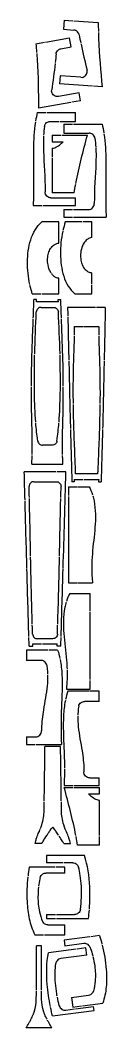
# Model space of a CAD drawing. Header units: millimetres. Extents: x 2 to 87, y 4 to 1038.
import ezdxf

# ---------------------------------------------------------------- set-up
doc = ezdxf.new("R2010")
doc.units = ezdxf.units.MM
doc.layers.get('0').update_dxf_attribs({"linetype": 'CONTINUOUS'})

msp = doc.modelspace()

# ---------------------------------------------------------------- linework, layer by layer
for p, q in [((43, 1037.9), (42.3, 1028.5)), ((43, 1037.9), (51.9, 1037.2)), ((52.9, 1037.1), (77.9, 1035.3)), ((42.3, 1028.5), (52.9, 1027.7)), ((13.8, 1013.7), (22.7, 1015.2)), ((23.7, 1015.4), (48.3, 1019.6)), ((49.9, 1010.4), (48.3, 1019.6)), ((39.5, 1008.6), (49.9, 1010.4)), ((38.8, 980.7), (38.2, 972.6)), ((71.9, 970.2), (38.2, 972.6)), ((60.1, 979.2), (38.8, 980.7)), ((58.1, 963.2), (37, 959.5)), ((59.5, 955.2), (58.1, 963.2)), ((81.8, 969.4), (72.9, 970.1)), ((49.6, 953.5), (16.4, 947.7)), ((59.5, 955.2), (50.6, 953.7)), ((15.3, 943.2), (24.3, 943.2)), ((25.3, 943.2), (54.6, 943.2)), ((54.6, 934), (54.6, 943.2)), ((28.6, 934), (37.6, 934)), ((38.6, 934), (54.6, 934)), ((42.5, 931.1), (42.5, 921.9)), ((42.5, 931.1), (51.5, 931.1)), ((52.5, 931.1), (81.8, 931.1)), ((42.5, 921.9), (68.5, 921.9)), ((30.6, 919.8), (30.6, 913.1)), ((30.6, 919.8), (39.6, 919.8)), ((30.6, 913.1), (41.9, 913.1)), ((40.6, 919.8), (66.7, 919.8)), ((30.6, 906.4), (30.6, 897.4)), ((30.6, 896.4), (30.6, 860.6)), ((53.1, 860.6), (30.6, 860.6)), ((29.3, 855.6), (54.6, 855.6)), ((54.6, 847.7), (54.6, 855.6)), ((11.1, 847.7), (20.1, 847.7)), ((21.1, 847.7), (54.6, 847.7)), ((42.5, 843.5), (42.5, 835.6)), ((42.5, 843.5), (51.5, 843.5)), ((52.5, 843.5), (67.8, 843.5)), ((37.3, 830.8), (20.1, 830.8)), ((37.3, 809.1), (37.3, 830.8)), ((42.5, 835.6), (51.5, 835.6)), ((61.1, 830.8), (44, 830.8)), ((52.5, 835.6), (86, 835.6)), ((71.1, 830.8), (62.1, 830.8)), ((71.1, 814.8), (71.1, 830.8)), ((71.1, 766.9), (71.1, 778.6)), ((37.3, 756.9), (37.3, 773)), ((71.1, 756.9), (71.1, 765.9)), ((10.2, 756.9), (19.2, 756.9)), ((20.2, 756.9), (37.3, 756.9)), ((53.9, 756.9), (71.1, 756.9)), ((14.5, 751.3), (11.9, 751.3)), ((36.9, 749), (14.4, 749)), ((36.8, 751.3), (39.3, 751.3)), ((19.3, 743.2), (32, 743.2)), ((75.1, 743.1), (46.4, 743.1)), ((85.1, 743.1), (76.1, 743.1)), ((53.2, 723.6), (62.2, 723.6)), ((63.2, 723.6), (78.3, 723.6)), ((30.6, 601.7), (20.7, 601.7)), ((9.6, 582.2), (41.6, 582.2)), ((34.7, 574.3), (1.9, 574.3)), ((44.7, 574.3), (35.7, 574.3)), ((77.2, 572.3), (54.3, 572.3)), ((11.9, 564.3), (34.7, 564.3)), ((47.4, 559.1), (56.4, 559.1)), ((47.4, 559.1), (47.4, 550.1)), ((53.3, 564.2), (50.8, 564.2)), ((53.3, 566.5), (62.3, 566.5)), ((57.4, 559.1), (68.4, 559.1)), ((63.3, 566.5), (78.3, 566.5)), ((78.2, 564.2), (80.8, 564.2)), ((47.4, 549.1), (47.4, 460.7)), ((47.4, 460.7), (56.4, 460.7)), ((57.4, 460.7), (71.9, 460.7)), ((48.6, 449.7), (69.7, 449.7)), ((69.7, 431.4), (69.7, 449.7)), ((69.7, 361.4), (69.7, 430.4)), ((7, 395.4), (10.8, 395.4)), ((10.7, 397.8), (19.7, 397.8)), ((31, 403.2), (15.4, 403.2)), ((20.7, 397.8), (35.7, 397.8)), ((39.4, 395.4), (35.6, 395.4)), ((26.2, 391.5), (4.1, 391.5)), ((4.1, 391.5), (4.1, 381)), ((36.2, 391.5), (27.2, 391.5)), ((19, 381), (4.1, 381)), ((69.7, 351.4), (69.7, 360.4)), ((45.1, 351.4), (69.7, 351.4)), ((68.7, 349.4), (46.6, 349.4)), ((78.7, 349.4), (69.7, 349.4)), ((78.7, 338.8), (78.7, 349.4)), ((78.7, 338.8), (63.8, 338.8)), ((4.1, 302.6), (13.7, 302.6)), ((4.1, 302.6), (4.1, 294.7)), ((4.1, 294.7), (13.1, 294.7)), ((14.1, 294.7), (40.1, 294.7)), ((39.1, 292.7), (23.2, 292.7)), ((69.1, 260.4), (78.7, 260.4)), ((78.7, 252.6), (78.7, 260.4)), ((42.7, 252.6), (51.7, 252.6)), ((43, 250.6), (52, 250.6)), ((52.7, 252.6), (78.7, 252.6)), ((53, 250.6), (79.1, 250.6)), ((79.1, 243.9), (79.1, 250.6)), ((67.8, 243.9), (79.1, 243.9)), ((79.1, 201.4), (79.1, 237.2)), ((79.1, 191.4), (79.1, 200.4)), ((19.8, 193.1), (13, 193.1)), ((42.5, 193.1), (49.3, 193.1)), ((79.1, 191.4), (56.6, 191.4)), ((24.9, 180.8), (24.9, 173.4)), ((63.6, 180.8), (24.9, 180.8)), ((33.7, 168.7), (7.1, 168.7)), ((41.7, 173.4), (24.9, 173.4)), ((43.7, 168.7), (34.7, 168.7)), ((51.7, 173.4), (42.7, 173.4)), ((43.7, 162.7), (43.7, 168.7)), ((43.7, 162.7), (24.2, 162.7)), ((24.9, 120.2), (24.9, 116)), ((24.9, 120.2), (33.9, 120.2)), ((24.9, 116), (33.9, 116)), ((34.9, 120.2), (53.6, 120.2)), ((34.9, 116), (67.8, 116)), ((26.2, 109.6), (43.7, 109.6)), ((43.7, 99.5), (43.7, 109.6)), ((12.8, 99.5), (21.8, 99.5)), ((22.8, 99.5), (43.7, 99.5)), ((69.2, 97.3), (42.9, 93.9)), ((42.9, 93.9), (43.7, 87.9)), ((79.2, 98.6), (70.2, 97.4)), ((19.5, 88.2), (14.5, 88.2)), ((55.3, 84.7), (26.8, 81)), ((63, 90.4), (43.7, 87.9)), ((65.2, 85.9), (56.3, 84.8)), ((66.2, 78.5), (65.2, 85.9)), ((66.2, 78.5), (39.5, 75.1)), ((50.5, 35.2), (67.9, 37.4)), ((50.5, 35.2), (51.8, 25.2)), ((30.9, 16.1), (73.5, 21.6)), ((44.5, 22.1), (53.4, 23.3)), ((51.8, 25.2), (60.7, 26.4)), ((54.4, 23.4), (73, 25.8)), ((61.7, 26.5), (82.4, 29.2)), ((73.5, 21.6), (73, 25.8)), ((30.1, 3.9), (3.9, 3.9))]:
    msp.add_line(p, q)
for points, knots in [([(77.9, 1035.3), (77.9, 1035.3), (77.9, 1035.3), (77.9, 1035.2), (77.9, 1032.3), (77.9, 1029.3), (78, 1026.3)], [-26.8005848, -26.8005848, -26.8005848, -26.8005848, -26.7958138, -26.7958138, -26.7958138, -26.0265354, -26.0265354, -26.0265354, -26.0265354]), ([(58.3, 1022.9), (58.1, 1023.7), (57.8, 1024.4), (57.4, 1025), (57, 1025.7), (56.4, 1026.2), (55.8, 1026.7), (55.4, 1027), (54.9, 1027.2), (54.4, 1027.4), (53.9, 1027.6), (53.4, 1027.7), (52.9, 1027.7)], [0, 0, 0, 0, 0.2343867, 0.2343867, 0.2343867, 0.4687734, 0.4687734, 0.4687734, 0.6281512, 0.6281512, 0.6281512, 0.7875291, 0.7875291, 0.7875291, 0.7875291]), ([(78, 1025.3), (78, 1023.3), (78.1, 1021.3), (78.2, 1019.2), (78.8, 1001.4), (80.3, 985.2), (81.8, 969.5), (81.8, 969.5), (81.8, 969.4), (81.8, 969.4)], [-25.940464, -25.940464, -25.940464, -25.940464, -25.418954, -25.418954, -25.418954, -20.862857, -20.862857, -20.862857, -20.855992, -20.855992, -20.855992, -20.855992]), ([(13.8, 1013.7), (13.8, 1013.6), (13.8, 1013.6), (13.8, 1013.6), (14.1, 1010.6), (14.4, 1007.7), (14.6, 1004.7)], [-26.8005848, -26.8005848, -26.8005848, -26.8005848, -26.7958138, -26.7958138, -26.7958138, -26.0265354, -26.0265354, -26.0265354, -26.0265354]), ([(14.7, 1003.7), (14.9, 1001.7), (15, 999.7), (15.1, 997.6), (16.3, 979.9), (16.4, 963.6), (16.4, 947.8), (16.4, 947.8), (16.4, 947.7), (16.4, 947.7)], [-25.940464, -25.940464, -25.940464, -25.940464, -25.418954, -25.418954, -25.418954, -20.862857, -20.862857, -20.862857, -20.855992, -20.855992, -20.855992, -20.855992]), ([(34.6, 1003.2), (34.6, 1004), (34.9, 1004.8), (35.2, 1005.5), (35.6, 1006.1), (36.1, 1006.7), (36.6, 1007.2), (37, 1007.6), (37.5, 1007.9), (38, 1008.1), (38.4, 1008.3), (38.9, 1008.5), (39.5, 1008.6)], [0, 0, 0, 0, 0.2343867, 0.2343867, 0.2343867, 0.4687734, 0.4687734, 0.4687734, 0.6281512, 0.6281512, 0.6281512, 0.7875291, 0.7875291, 0.7875291, 0.7875291]), ([(60.1, 979.2), (60.9, 979.1), (61.7, 979.2), (62.4, 979.4), (63.2, 979.7), (63.8, 980.1), (64.4, 980.6), (65, 981.1), (65.5, 981.7), (65.9, 982.4), (66.2, 983), (66.4, 983.7), (66.5, 984.4), (66.6, 985.1), (66.5, 985.8), (66.4, 986.5)], [0, 0, 0, 0, 0.234387, 0.234387, 0.234387, 0.468773, 0.468773, 0.468773, 0.70316, 0.70316, 0.70316, 0.916449, 0.916449, 0.916449, 1.129738, 1.129738, 1.129738, 1.129738]), ([(37, 959.5), (36.3, 959.4), (35.5, 959.4), (34.7, 959.6), (34, 959.8), (33.2, 960.1), (32.6, 960.5), (32, 960.9), (31.4, 961.5), (31, 962.2), (30.6, 962.7), (30.4, 963.4), (30.2, 964.1), (30, 964.8), (30, 965.5), (30.1, 966.2)], [0, 0, 0, 0, 0.234387, 0.234387, 0.234387, 0.468773, 0.468773, 0.468773, 0.70316, 0.70316, 0.70316, 0.916449, 0.916449, 0.916449, 1.129738, 1.129738, 1.129738, 1.129738]), ([(13.3, 933.4), (11.9, 924.1), (11.5, 914.6), (11.3, 905.8), (11.1, 889.3), (12.1, 870.7), (11.1, 847.7)], [1.052212, 1.052212, 1.052212, 1.052212, 3.864339, 3.864339, 3.864339, 9.192139, 9.192139, 9.192139, 9.192139]), ([(22.6, 928.8), (22.7, 929.5), (23, 930.3), (23.4, 931), (23.8, 931.7), (24.3, 932.3), (24.9, 932.7), (25.4, 933.1), (26, 933.5), (26.7, 933.7), (27.3, 933.9), (27.9, 934), (28.6, 934)], [0, 0, 0, 0, 0.2343867, 0.2343867, 0.2343867, 0.4687734, 0.4687734, 0.4687734, 0.6657949, 0.6657949, 0.6657949, 0.8628165, 0.8628165, 0.8628165, 0.8628165]), ([(74.5, 916.7), (74.4, 917.5), (74.1, 918.2), (73.7, 918.9), (73.3, 919.6), (72.8, 920.2), (72.2, 920.7), (71.6, 921.1), (71, 921.4), (70.4, 921.6), (69.8, 921.8), (69.1, 921.9), (68.5, 921.9)], [0, 0, 0, 0, 0.2343867, 0.2343867, 0.2343867, 0.4687734, 0.4687734, 0.4687734, 0.6657949, 0.6657949, 0.6657949, 0.8628165, 0.8628165, 0.8628165, 0.8628165]), ([(83.7, 921.3), (85.2, 912), (85.6, 902.5), (85.7, 893.8), (85.9, 877.2), (84.9, 858.6), (86, 835.6)], [1.052212, 1.052212, 1.052212, 1.052212, 3.864339, 3.864339, 3.864339, 9.192139, 9.192139, 9.192139, 9.192139]), ([(21.7, 918.8), (21.5, 913.7), (21.5, 908.5), (21.7, 903.4), (22.1, 890.2), (23.4, 877.3), (23.3, 861.7)], [7.12482, 7.12482, 7.12482, 7.12482, 9.085474, 9.085474, 9.085474, 14.175299, 14.175299, 14.175299, 14.175299]), ([(30.6, 906.4), (30.6, 906.4), (30.7, 906.4), (30.7, 906.4), (31.1, 906.4), (31.5, 906.5), (31.9, 906.6), (32.8, 906.8), (33.6, 907.1), (34.4, 907.4), (36.1, 908.2), (37.8, 909.4), (39.2, 910.6), (40.2, 911.4), (41, 912.2), (41.9, 913.1)], [-21.43678, -21.43678, -21.43678, -21.43678, -21.431044, -21.431044, -21.431044, -21.2933, -21.2933, -21.2933, -21.018877, -21.018877, -21.018877, -20.404881, -20.404881, -20.404881, -20.022561, -20.022561, -20.022561, -20.022561]), ([(54.9, 870.4), (58, 887.2), (62.4, 903.4), (66.7, 919.7), (66.7, 919.7), (66.7, 919.8), (66.7, 919.8)], [-25.105633, -25.105633, -25.105633, -25.105633, -20.109399, -20.109399, -20.109399, -20.101693, -20.101693, -20.101693, -20.101693]), ([(75.4, 906.7), (75.6, 901.6), (75.6, 896.5), (75.4, 891.4), (75, 878.1), (73.7, 865.2), (73.8, 849.6)], [7.12482, 7.12482, 7.12482, 7.12482, 9.085474, 9.085474, 9.085474, 14.175299, 14.175299, 14.175299, 14.175299]), ([(53.1, 860.6), (53.2, 860.6), (53.2, 860.6), (53.2, 860.6), (53.6, 863.6), (54.1, 866.5), (54.7, 869.5)], [-26.0760063, -26.0760063, -26.0760063, -26.0760063, -26.0710445, -26.0710445, -26.0710445, -25.2030501, -25.2030501, -25.2030501, -25.2030501]), ([(29.3, 855.6), (28.5, 855.6), (27.7, 855.7), (27, 856), (26.3, 856.3), (25.6, 856.8), (25.1, 857.3), (24.5, 857.9), (24.1, 858.5), (23.7, 859.3), (23.6, 859.6), (23.5, 860), (23.4, 860.4), (23.3, 860.9), (23.3, 861.3), (23.3, 861.7)], [0, 0, 0, 0, 0.2343867, 0.2343867, 0.2343867, 0.4687734, 0.4687734, 0.4687734, 0.7031601, 0.7031601, 0.7031601, 0.8265227, 0.8265227, 0.8265227, 0.9498853, 0.9498853, 0.9498853, 0.9498853]), ([(67.8, 843.5), (68.6, 843.5), (69.3, 843.7), (70.1, 844), (70.8, 844.3), (71.5, 844.7), (72, 845.3), (72.6, 845.8), (73, 846.5), (73.3, 847.2), (73.5, 847.6), (73.6, 848), (73.7, 848.4), (73.8, 848.8), (73.8, 849.2), (73.8, 849.6)], [0, 0, 0, 0, 0.2343867, 0.2343867, 0.2343867, 0.4687734, 0.4687734, 0.4687734, 0.7031601, 0.7031601, 0.7031601, 0.8265227, 0.8265227, 0.8265227, 0.9498853, 0.9498853, 0.9498853, 0.9498853]), ([(7.6, 766.6), (6, 774.2), (5.2, 782.2), (5.3, 789.8), (5.3, 797.4), (6.3, 805.3), (8.6, 812.5), (9.7, 816.1), (11.2, 819.6), (13.3, 822.9), (15.1, 825.9), (17.4, 828.6), (20.1, 830.8), (20.1, 830.8), (20.1, 830.8), (20.1, 830.8)], [1.028095, 1.028095, 1.028095, 1.028095, 3.290753, 3.290753, 3.290753, 5.544971, 5.544971, 5.544971, 6.680313, 6.680313, 6.680313, 7.734927, 7.734927, 7.734927, 7.737076, 7.737076, 7.737076, 7.737076]), ([(44, 830.8), (44, 830.8), (44, 830.8), (44, 830.8), (43.1, 828), (42.3, 825.1), (41.6, 822.1)], [0.0482925, 0.0482925, 0.0482925, 0.0482925, 0.0526256, 0.0526256, 0.0526256, 0.9313222, 0.9313222, 0.9313222, 0.9313222]), ([(41.4, 821.2), (39.8, 813.5), (39, 805.6), (39.1, 798), (39.1, 790.4), (40.1, 782.5), (42.4, 775.3), (43.5, 771.7), (45, 768.1), (47.1, 764.9), (48.9, 761.9), (51.2, 759.2), (53.9, 757), (53.9, 757), (53.9, 757), (53.9, 756.9)], [1.028095, 1.028095, 1.028095, 1.028095, 3.290753, 3.290753, 3.290753, 5.544971, 5.544971, 5.544971, 6.680313, 6.680313, 6.680313, 7.734927, 7.734927, 7.734927, 7.737076, 7.737076, 7.737076, 7.737076]), ([(29.4, 778.6), (29.1, 779), (28.9, 779.4), (28.7, 779.9), (27.5, 782), (26.8, 784.3), (26.3, 786.7), (25.9, 788.8), (25.8, 791), (25.9, 793.1), (26, 795), (26.3, 797), (26.8, 798.8), (27.3, 800.5), (28, 802.1), (29, 803.6), (29.9, 805), (31.1, 806.3), (32.5, 807.3), (33.4, 807.9), (34.3, 808.4), (35.3, 808.7), (36, 808.9), (36.6, 809), (37.2, 809.1), (37.3, 809.1), (37.3, 809.1), (37.3, 809.1)], [1.121434, 1.121434, 1.121434, 1.121434, 1.269615, 1.269615, 1.269615, 1.982323, 1.982323, 1.982323, 2.626301, 2.626301, 2.626301, 3.194005, 3.194005, 3.194005, 3.718378, 3.718378, 3.718378, 4.235995, 4.235995, 4.235995, 4.558468, 4.558468, 4.558468, 4.754505, 4.754505, 4.754505, 4.759879, 4.759879, 4.759879, 4.759879]), ([(71.1, 814.8), (71.1, 814.8), (71.1, 814.8), (71, 814.8), (70.3, 814.7), (69.5, 814.5), (68.8, 814.2), (67.6, 813.7), (66.6, 813), (65.6, 812.1), (64.3, 810.9), (63.3, 809.5), (62.4, 807.9), (61.3, 805.8), (60.6, 803.5), (60.1, 801.1), (59.7, 799), (59.6, 796.8), (59.7, 794.6), (59.8, 792.7), (60.1, 790.8), (60.6, 789), (61.1, 787.3), (61.8, 785.7), (62.8, 784.2), (63.7, 782.7), (64.9, 781.4), (66.3, 780.5), (67.2, 779.8), (68.1, 779.4), (69.1, 779), (69.8, 778.9), (70.4, 778.7), (71, 778.6), (71.1, 778.6), (71.1, 778.6), (71.1, 778.6)], [0.114952, 0.114952, 0.114952, 0.114952, 0.120268, 0.120268, 0.120268, 0.354822, 0.354822, 0.354822, 0.740496, 0.740496, 0.740496, 1.269615, 1.269615, 1.269615, 1.982323, 1.982323, 1.982323, 2.626301, 2.626301, 2.626301, 3.194005, 3.194005, 3.194005, 3.718378, 3.718378, 3.718378, 4.235995, 4.235995, 4.235995, 4.558468, 4.558468, 4.558468, 4.754505, 4.754505, 4.754505, 4.759879, 4.759879, 4.759879, 4.759879]), ([(37.3, 773), (37.3, 773), (37.3, 773), (37.2, 773), (36.5, 773.1), (35.7, 773.3), (35, 773.6), (33.8, 774), (32.8, 774.8), (31.8, 775.6), (31.1, 776.3), (30.5, 777), (30, 777.7)], [0.1149522, 0.1149522, 0.1149522, 0.1149522, 0.1202682, 0.1202682, 0.1202682, 0.3548219, 0.3548219, 0.3548219, 0.7404956, 0.7404956, 0.7404956, 1.0219499, 1.0219499, 1.0219499, 1.0219499]), ([(10.2, 756.9), (10.2, 757), (10.2, 757), (10.2, 757), (9.3, 759.8), (8.5, 762.7), (7.8, 765.6)], [0.0482925, 0.0482925, 0.0482925, 0.0482925, 0.0526256, 0.0526256, 0.0526256, 0.9313222, 0.9313222, 0.9313222, 0.9313222]), ([(11.2, 732.1), (11.4, 738.6), (11.7, 745.1), (11.9, 749.6), (11.9, 750.1), (11.9, 750.7), (11.9, 751.3), (11.9, 751.3), (11.9, 751.3), (11.9, 751.3)], [-2.30988, -2.30988, -2.30988, -2.30988, -1.080975, -1.080975, -1.080975, -0.922819, -0.922819, -0.922819, -0.917536, -0.917536, -0.917536, -0.917536]), ([(14.4, 749), (14.4, 749.1), (14.4, 749.3), (14.4, 749.4), (14.4, 750), (14.5, 750.7), (14.5, 751.3), (14.5, 751.3), (14.5, 751.3), (14.5, 751.3)], [0.05413639, 0.05413639, 0.05413639, 0.05413639, 0.06232813, 0.06232813, 0.06232813, 0.09793237, 0.09793237, 0.09793237, 0.09912853, 0.09912853, 0.09912853, 0.09912853]), ([(36.9, 749), (36.9, 749.1), (36.9, 749.3), (36.8, 749.4), (36.8, 750), (36.8, 750.7), (36.8, 751.3), (36.8, 751.3), (36.8, 751.3), (36.8, 751.3)], [0.05413639, 0.05413639, 0.05413639, 0.05413639, 0.06232813, 0.06232813, 0.06232813, 0.09793237, 0.09793237, 0.09793237, 0.09912853, 0.09912853, 0.09912853, 0.09912853]), ([(40.1, 732.1), (39.8, 738.6), (39.6, 745.1), (39.4, 749.6), (39.4, 750.1), (39.3, 750.7), (39.3, 751.3), (39.3, 751.3), (39.3, 751.3), (39.3, 751.3)], [-2.30988, -2.30988, -2.30988, -2.30988, -1.080975, -1.080975, -1.080975, -0.922819, -0.922819, -0.922819, -0.917536, -0.917536, -0.917536, -0.917536]), ([(19.3, 743.2), (18.6, 743.2), (18, 743.1), (17.4, 742.9), (16.8, 742.6), (16.3, 742.3), (15.8, 741.8), (15.3, 741.4), (15, 740.8), (14.7, 740.2), (14.5, 739.7), (14.4, 739.1), (14.3, 738.5)], [0, 0, 0, 0, 0.1953222, 0.1953222, 0.1953222, 0.3906445, 0.3906445, 0.3906445, 0.5859667, 0.5859667, 0.5859667, 0.7627848, 0.7627848, 0.7627848, 0.7627848]), ([(32, 743.2), (32.6, 743.2), (33.3, 743.1), (33.8, 742.9), (34.4, 742.6), (35, 742.3), (35.4, 741.8), (35.9, 741.4), (36.3, 740.8), (36.5, 740.2), (36.7, 739.7), (36.9, 739.1), (36.9, 738.5)], [0, 0, 0, 0, 0.1953222, 0.1953222, 0.1953222, 0.3906445, 0.3906445, 0.3906445, 0.5859667, 0.5859667, 0.5859667, 0.7627848, 0.7627848, 0.7627848, 0.7627848]), ([(46.4, 743.1), (46.4, 743.1), (46.4, 743.1), (46.4, 743), (46.5, 740.1), (46.5, 737.1), (46.6, 734.1)], [-19.0312461, -19.0312461, -19.0312461, -19.0312461, -19.0251772, -19.0251772, -19.0251772, -18.1411454, -18.1411454, -18.1411454, -18.1411454]), ([(85.1, 743.1), (85.1, 743.1), (85.1, 743.1), (85.1, 743), (84.8, 728), (84.4, 713), (84.1, 698)], [-19.031246, -19.031246, -19.031246, -19.031246, -19.025177, -19.025177, -19.025177, -14.562955, -14.562955, -14.562955, -14.562955]), ([(9.2, 662.2), (9.2, 663.3), (9.3, 664.5), (9.3, 665.7), (9.3, 672.3), (9.4, 679.1), (9.6, 685.6), (9.7, 691.8), (9.9, 697.9), (10.1, 704.2), (10.4, 712.2), (10.9, 724.7), (11.1, 729.4), (11.1, 730), (11.1, 730.6), (11.1, 731.1)], [-5.035931, -5.035931, -5.035931, -5.035931, -4.900826, -4.900826, -4.900826, -4.135138, -4.135138, -4.135138, -3.404288, -3.404288, -3.404288, -2.482757, -2.482757, -2.482757, -2.373627, -2.373627, -2.373627, -2.373627]), ([(42, 662.2), (42, 663.3), (42, 664.5), (42, 665.7), (41.9, 672.3), (41.8, 679.1), (41.7, 685.6), (41.5, 691.8), (41.3, 697.9), (41.1, 704.2), (40.8, 712.2), (40.4, 724.7), (40.2, 729.4), (40.2, 730), (40.1, 730.6), (40.1, 731.1)], [-5.035931, -5.035931, -5.035931, -5.035931, -4.900826, -4.900826, -4.900826, -4.135138, -4.135138, -4.135138, -3.404288, -3.404288, -3.404288, -2.482757, -2.482757, -2.482757, -2.373627, -2.373627, -2.373627, -2.373627]), ([(53.2, 713.6), (53.2, 713), (53.2, 712.3), (53.1, 711.7), (53, 705.4), (52.8, 699.8), (52.5, 692.1), (52.3, 685.4), (52.2, 682.3), (52.1, 677.3), (52, 672), (51.9, 666.8), (51.9, 661.5), (51.9, 655.8), (51.9, 650.2), (52, 644.6)], [-52.518627, -52.518627, -52.518627, -52.518627, -51.84284, -51.84284, -51.84284, -44.732707, -44.732707, -44.732707, -38.615532, -38.615532, -38.615532, -32.071608, -32.071608, -32.071608, -25.049308, -25.049308, -25.049308, -25.049308]), ([(78.3, 713.6), (78.4, 713), (78.4, 712.3), (78.4, 711.7), (78.5, 705.4), (78.7, 699.8), (79, 692.1), (79.2, 685.4), (79.3, 682.3), (79.4, 677.3), (79.6, 672), (79.6, 666.8), (79.6, 661.5), (79.7, 655.8), (79.6, 650.2), (79.6, 644.6)], [-52.518627, -52.518627, -52.518627, -52.518627, -51.84284, -51.84284, -51.84284, -44.732707, -44.732707, -44.732707, -38.615532, -38.615532, -38.615532, -32.071608, -32.071608, -32.071608, -25.049308, -25.049308, -25.049308, -25.049308]), ([(13.7, 625.4), (12.9, 635.3), (12.5, 645.4), (12.4, 654.5), (12.2, 667.1), (12.3, 680.6), (12.6, 694.4)], [-12.859003, -12.859003, -12.859003, -12.859003, -10.113803, -10.113803, -10.113803, -6.304523, -6.304523, -6.304523, -6.304523]), ([(37.6, 625.4), (38.3, 635.3), (38.7, 645.4), (38.9, 654.5), (39.1, 667.1), (38.9, 680.6), (38.6, 694.4)], [-12.859003, -12.859003, -12.859003, -12.859003, -10.113803, -10.113803, -10.113803, -6.304523, -6.304523, -6.304523, -6.304523]), ([(47.7, 688), (47.8, 683.3), (47.9, 678.7), (48, 674.1), (48.1, 669.8), (48.2, 665.6), (48.3, 661), (48.3, 659.8), (48.3, 658.6), (48.3, 657.4), (48.4, 655), (48.4, 652.7), (48.5, 650.3), (48.5, 647.6), (48.6, 644.9), (48.7, 642.1), (48.9, 634.5), (49.1, 626.8), (49.3, 619)], [-12.832549, -12.832549, -12.832549, -12.832549, -11.254349, -11.254349, -11.254349, -9.776884, -9.776884, -9.776884, -9.389882, -9.389882, -9.389882, -8.614145, -8.614145, -8.614145, -7.707384, -7.707384, -7.707384, -5.18519, -5.18519, -5.18519, -5.18519]), ([(83.9, 688), (83.8, 683.3), (83.6, 678.7), (83.5, 674.1), (83.5, 669.8), (83.4, 665.6), (83.3, 661), (83.2, 659.8), (83.2, 658.6), (83.2, 657.4), (83.1, 655), (83.1, 652.7), (83, 650.3), (83, 647.6), (82.9, 644.9), (82.9, 642.1), (82.7, 634.5), (82.5, 626.8), (82.3, 619)], [-12.832549, -12.832549, -12.832549, -12.832549, -11.254349, -11.254349, -11.254349, -9.776884, -9.776884, -9.776884, -9.389882, -9.389882, -9.389882, -8.614145, -8.614145, -8.614145, -7.707384, -7.707384, -7.707384, -5.18519, -5.18519, -5.18519, -5.18519]), ([(10, 592.2), (10.1, 594.1), (10.1, 596.1), (10.1, 598.1), (10.2, 600.9), (10.2, 603.7), (10.2, 606.5), (10.1, 611), (10, 615.7), (9.9, 620), (9.8, 623.5), (9.6, 630.4), (9.5, 636.2), (9.4, 640.8), (9.3, 645.3), (9.3, 649.9), (9.2, 653.6), (9.2, 657.4), (9.2, 661.2)], [-8.463133, -8.463133, -8.463133, -8.463133, -8.089373, -8.089373, -8.089373, -7.573866, -7.573866, -7.573866, -6.743946, -6.743946, -6.743946, -6.065427, -6.065427, -6.065427, -5.519636, -5.519636, -5.519636, -5.074855, -5.074855, -5.074855, -5.074855]), ([(41.2, 592.2), (41.2, 594.1), (41.1, 596.1), (41.1, 598.1), (41.1, 600.9), (41.1, 603.7), (41.1, 606.5), (41.1, 611), (41.3, 615.7), (41.4, 620), (41.5, 623.5), (41.7, 630.4), (41.8, 636.2), (41.9, 640.8), (42, 645.3), (42, 649.9), (42, 653.6), (42, 657.4), (42, 661.2)], [-8.463133, -8.463133, -8.463133, -8.463133, -8.089373, -8.089373, -8.089373, -7.573866, -7.573866, -7.573866, -6.743946, -6.743946, -6.743946, -6.065427, -6.065427, -6.065427, -5.519636, -5.519636, -5.519636, -5.074855, -5.074855, -5.074855, -5.074855]), ([(52, 643.6), (52, 642.7), (52, 641.9), (52, 641), (52.1, 633.5), (52.3, 625.8), (52.6, 618.1), (52.8, 609.6), (53.3, 598.6), (53.5, 592.6), (53.5, 591.1), (53.9, 582.5), (54.3, 572.3)], [-24.637307, -24.637307, -24.637307, -24.637307, -23.592644, -23.592644, -23.592644, -14.310246, -14.310246, -14.310246, -4.102676, -4.102676, -4.102676, -1.52044, -1.52044, -1.52044, -1.52044]), ([(79.5, 643.6), (79.5, 642.7), (79.5, 641.9), (79.5, 641), (79.4, 633.5), (79.2, 625.8), (79, 618.1), (78.7, 609.6), (78.3, 598.6), (78, 592.6), (78, 591.1), (77.7, 582.5), (77.2, 572.3)], [-24.637307, -24.637307, -24.637307, -24.637307, -23.592644, -23.592644, -23.592644, -14.310246, -14.310246, -14.310246, -4.102676, -4.102676, -4.102676, -1.52044, -1.52044, -1.52044, -1.52044]), ([(15.8, 606), (15.8, 605.4), (16, 604.8), (16.4, 604.2), (16.7, 603.6), (17.1, 603.1), (17.6, 602.8), (18, 602.4), (18.5, 602.2), (19, 602), (19.6, 601.8), (20.1, 601.7), (20.7, 601.7)], [0, 0, 0, 0, 0.1953222, 0.1953222, 0.1953222, 0.3906445, 0.3906445, 0.3906445, 0.5572094, 0.5572094, 0.5572094, 0.7237742, 0.7237742, 0.7237742, 0.7237742]), ([(35.5, 606), (35.4, 605.4), (35.2, 604.8), (34.9, 604.2), (34.6, 603.6), (34.1, 603.1), (33.6, 602.8), (33.2, 602.4), (32.7, 602.2), (32.2, 602), (31.7, 601.8), (31.1, 601.7), (30.6, 601.7)], [0, 0, 0, 0, 0.1953222, 0.1953222, 0.1953222, 0.3906445, 0.3906445, 0.3906445, 0.5572094, 0.5572094, 0.5572094, 0.7237742, 0.7237742, 0.7237742, 0.7237742]), ([(9.6, 582.2), (9.6, 582.2), (9.6, 582.2), (9.6, 582.3), (9.6, 582.3), (9.6, 582.3), (9.6, 582.3), (9.7, 583.8), (9.8, 585.5), (9.9, 587.4), (9.9, 588.7), (10, 590), (10, 591.2)], [-9.0860765, -9.0860765, -9.0860765, -9.0860765, -9.081755, -9.081755, -9.081755, -9.0805961, -9.0805961, -9.0805961, -8.7557231, -8.7557231, -8.7557231, -8.5262416, -8.5262416, -8.5262416, -8.5262416]), ([(41.6, 582.2), (41.6, 582.2), (41.6, 582.2), (41.6, 582.3), (41.6, 582.3), (41.6, 582.3), (41.6, 582.3), (41.5, 583.8), (41.5, 585.5), (41.4, 587.4), (41.3, 588.7), (41.3, 590), (41.2, 591.2)], [-9.0860765, -9.0860765, -9.0860765, -9.0860765, -9.081755, -9.081755, -9.081755, -9.0805961, -9.0805961, -9.0805961, -8.7557231, -8.7557231, -8.7557231, -8.5262416, -8.5262416, -8.5262416, -8.5262416]), ([(2.7, 545.4), (2.5, 555), (2.2, 564.6), (1.9, 574.3), (1.9, 574.3), (1.9, 574.3), (1.9, 574.3)], [16.279365, 16.279365, 16.279365, 16.279365, 19.173001, 19.173001, 19.173001, 19.179172, 19.179172, 19.179172, 19.179172]), ([(41.8, 475.4), (42.8, 508.4), (43.8, 541.3), (44.7, 574.3), (44.7, 574.3), (44.7, 574.3), (44.7, 574.3)], [9.275004, 9.275004, 9.275004, 9.275004, 19.173001, 19.173001, 19.173001, 19.179179, 19.179179, 19.179179, 19.179179]), ([(50.6, 569.3), (50.7, 567.6), (50.7, 565.9), (50.8, 564.2), (50.8, 564.2), (50.8, 564.2), (50.8, 564.2)], [-1.7692347, -1.7692347, -1.7692347, -1.7692347, -1.2623482, -1.2623482, -1.2623482, -1.2565099, -1.2565099, -1.2565099, -1.2565099]), ([(80.9, 569.3), (80.9, 567.6), (80.8, 565.9), (80.8, 564.2), (80.8, 564.2), (80.8, 564.2), (80.8, 564.2)], [-1.7692347, -1.7692347, -1.7692347, -1.7692347, -1.2623482, -1.2623482, -1.2623482, -1.2565099, -1.2565099, -1.2565099, -1.2565099]), ([(11.9, 564.3), (11.2, 564.3), (10.6, 564.2), (10, 564), (9.4, 563.7), (8.9, 563.4), (8.4, 562.9), (8, 562.5), (7.6, 561.9), (7.3, 561.3), (7.2, 561), (7.1, 560.7), (7, 560.3), (7, 560), (6.9, 559.6), (7, 559.3)], [0, 0, 0, 0, 0.1953222, 0.1953222, 0.1953222, 0.3906445, 0.3906445, 0.3906445, 0.5859667, 0.5859667, 0.5859667, 0.6922333, 0.6922333, 0.6922333, 0.7985, 0.7985, 0.7985, 0.7985]), ([(34.7, 564.3), (35.4, 564.3), (36, 564.2), (36.6, 564), (37.2, 563.7), (37.7, 563.4), (38.2, 562.9), (38.6, 562.5), (39, 561.9), (39.3, 561.3), (39.4, 561), (39.5, 560.7), (39.6, 560.3), (39.6, 560), (39.7, 559.6), (39.7, 559.3)], [0, 0, 0, 0, 0.1953222, 0.1953222, 0.1953222, 0.3906445, 0.3906445, 0.3906445, 0.5859667, 0.5859667, 0.5859667, 0.6922333, 0.6922333, 0.6922333, 0.7985, 0.7985, 0.7985, 0.7985]), ([(53.3, 566.5), (53.3, 565.8), (53.3, 565), (53.3, 564.2), (53.3, 564.2), (53.3, 564.2), (53.3, 564.2)], [0.5359095, 0.5359095, 0.5359095, 0.5359095, 0.7876307, 0.7876307, 0.7876307, 0.7942239, 0.7942239, 0.7942239, 0.7942239]), ([(68.4, 559.1), (68.4, 559.1), (68.4, 559), (68.4, 559), (69.8, 556.7), (71, 553.9), (72, 550.8)], [0.0540814, 0.0540814, 0.0540814, 0.0540814, 0.0575187, 0.0575187, 0.0575187, 0.8636497, 0.8636497, 0.8636497, 0.8636497]), ([(78.3, 566.5), (78.2, 565.8), (78.2, 565), (78.2, 564.2), (78.2, 564.2), (78.2, 564.2), (78.2, 564.2)], [0.5359095, 0.5359095, 0.5359095, 0.5359095, 0.7876307, 0.7876307, 0.7876307, 0.7942239, 0.7942239, 0.7942239, 0.7942239]), ([(72.3, 549.9), (72.8, 548.2), (73.2, 546.5), (73.5, 544.7), (75.3, 535.6), (75.1, 526.1), (74.5, 517.7), (73.8, 508.7), (72.5, 499.7), (71.8, 490.3), (71, 481), (70.8, 471.8), (71.9, 460.8), (71.9, 460.7), (71.9, 460.7), (71.9, 460.7)], [0.94482, 0.94482, 0.94482, 0.94482, 1.352676, 1.352676, 1.352676, 3.369774, 3.369774, 3.369774, 5.543853, 5.543853, 5.543853, 7.698542, 7.698542, 7.698542, 7.702819, 7.702819, 7.702819, 7.702819]), ([(8.4, 487.9), (8.4, 488.8), (8.4, 489.7), (8.4, 490.6), (8.3, 493.6), (8.2, 496.6), (8.2, 499.7), (8.1, 506.1), (8, 510.9), (7.9, 516.4), (7.7, 525.4), (7.6, 527.3), (7.4, 538)], [13.647958, 13.647958, 13.647958, 13.647958, 13.968566, 13.968566, 13.968566, 15.102074, 15.102074, 15.102074, 17.38652, 17.38652, 17.38652, 21.152987, 21.152987, 21.152987, 21.152987]), ([(38.1, 487.9), (38.1, 488.8), (38.1, 489.7), (38.2, 490.6), (38.2, 493.6), (38.3, 496.6), (38.3, 499.7), (38.5, 506.1), (38.5, 510.9), (38.7, 516.4), (38.8, 525.4), (38.9, 527.3), (39.2, 538)], [13.647654, 13.647654, 13.647654, 13.647654, 13.968566, 13.968566, 13.968566, 15.102074, 15.102074, 15.102074, 17.38652, 17.38652, 17.38652, 21.152987, 21.152987, 21.152987, 21.152987]), ([(10.2, 418), (9.8, 430.2), (9.6, 438.6), (9.2, 453.3), (9.1, 458.5), (8.9, 465.8), (8.7, 471.9), (8.7, 475.4), (8.6, 479), (8.5, 482.3), (8.5, 483.9), (8.5, 485.4), (8.4, 486.9)], [3.548777, 3.548777, 3.548777, 3.548777, 9.601442, 9.601442, 9.601442, 11.730081, 11.730081, 11.730081, 12.953464, 12.953464, 12.953464, 13.524619, 13.524619, 13.524619, 13.524619]), ([(36.3, 418), (36.6, 430.2), (36.9, 438.6), (37.3, 453.3), (37.4, 458.5), (37.6, 465.8), (37.8, 471.9), (37.8, 475.4), (37.9, 479), (38, 482.3), (38, 483.9), (38.1, 485.4), (38.1, 486.9)], [3.548722, 3.548722, 3.548722, 3.548722, 9.601442, 9.601442, 9.601442, 11.730081, 11.730081, 11.730081, 12.953464, 12.953464, 12.953464, 13.524317, 13.524317, 13.524317, 13.524317]), ([(48.6, 449.7), (48.6, 449.7), (48.6, 449.7), (48.6, 449.7), (47.3, 447.3), (46.1, 444.6), (45.1, 441.5)], [0.0540814, 0.0540814, 0.0540814, 0.0540814, 0.0575187, 0.0575187, 0.0575187, 0.8636497, 0.8636497, 0.8636497, 0.8636497]), ([(44.8, 440.5), (44.3, 438.9), (43.9, 437.2), (43.5, 435.4), (41.7, 426.3), (41.9, 416.8), (42.5, 408.4), (43.2, 399.3), (44.5, 390.4), (45.3, 381), (45.5, 378), (45.7, 375), (45.8, 371.9)], [0.94482, 0.94482, 0.94482, 0.94482, 1.352676, 1.352676, 1.352676, 3.369774, 3.369774, 3.369774, 5.543853, 5.543853, 5.543853, 6.237228, 6.237228, 6.237228, 6.237228]), ([(7, 395.4), (7, 395.5), (7, 395.5), (7, 395.5), (6.9, 398.5), (6.8, 401.4), (6.7, 404.4)], [1.2735146, 1.2735146, 1.2735146, 1.2735146, 1.2793387, 1.2793387, 1.2793387, 2.1737297, 2.1737297, 2.1737297, 2.1737297]), ([(10.4, 408), (10.5, 407.3), (10.6, 406.7), (10.9, 406.1), (11.1, 405.5), (11.5, 405), (12, 404.5), (12.4, 404.1), (13, 403.7), (13.6, 403.5), (14.1, 403.3), (14.8, 403.2), (15.4, 403.2)], [0, 0, 0, 0, 0.1953222, 0.1953222, 0.1953222, 0.3906445, 0.3906445, 0.3906445, 0.5859667, 0.5859667, 0.5859667, 0.7738905, 0.7738905, 0.7738905, 0.7738905]), ([(36, 408), (36, 407.3), (35.8, 406.7), (35.6, 406.1), (35.3, 405.5), (34.9, 405), (34.5, 404.5), (34, 404.1), (33.5, 403.7), (32.9, 403.5), (32.3, 403.3), (31.7, 403.2), (31, 403.2)], [0, 0, 0, 0, 0.1953222, 0.1953222, 0.1953222, 0.3906445, 0.3906445, 0.3906445, 0.5859667, 0.5859667, 0.5859667, 0.7738905, 0.7738905, 0.7738905, 0.7738905]), ([(39.4, 395.4), (39.4, 395.5), (39.4, 395.5), (39.4, 395.5), (39.5, 398.5), (39.6, 401.4), (39.7, 404.4)], [1.2735217, 1.2735217, 1.2735217, 1.2735217, 1.2793387, 1.2793387, 1.2793387, 2.1737043, 2.1737043, 2.1737043, 2.1737043]), ([(10.8, 395.4), (10.8, 395.5), (10.8, 395.5), (10.8, 395.5), (10.7, 396.3), (10.7, 397), (10.7, 397.8)], [0.002311, 0.002311, 0.002311, 0.002311, 0.0084789, 0.0084789, 0.0084789, 0.2440072, 0.2440072, 0.2440072, 0.2440072]), ([(35.6, 395.4), (35.6, 395.5), (35.6, 395.5), (35.6, 395.5), (35.7, 396.3), (35.7, 397), (35.7, 397.8)], [0.0023039, 0.0023039, 0.0023039, 0.0023039, 0.0084789, 0.0084789, 0.0084789, 0.244, 0.244, 0.244, 0.244]), ([(25, 376), (24.8, 376.8), (24.6, 377.5), (24.1, 378.2), (23.7, 378.9), (23.2, 379.4), (22.5, 379.9), (22, 380.3), (21.4, 380.5), (20.9, 380.7), (20.3, 380.9), (19.6, 381), (19, 381)], [0, 0, 0, 0, 0.2343867, 0.2343867, 0.2343867, 0.4687734, 0.4687734, 0.4687734, 0.6534306, 0.6534306, 0.6534306, 0.8380877, 0.8380877, 0.8380877, 0.8380877]), ([(25, 376), (25.1, 375.1), (25.3, 374.2), (25.4, 373.3), (25.7, 371.2), (25.8, 369.1), (25.9, 367.1)], [3.3896902, 3.3896902, 3.3896902, 3.3896902, 3.5953659, 3.5953659, 3.5953659, 4.0393382, 4.0393382, 4.0393382, 4.0393382]), ([(38.7, 381.8), (39.7, 376.5), (40.3, 371.3), (40.6, 366.5), (41.2, 355.5), (40.6, 344.2), (40.1, 332.5), (39.7, 320.8), (39.3, 309), (40.1, 294.7)], [1.066018, 1.066018, 1.066018, 1.066018, 2.732425, 2.732425, 2.732425, 6.616382, 6.616382, 6.616382, 10.491679, 10.491679, 10.491679, 10.491679]), ([(25.9, 366.1), (26, 362.3), (25.8, 358.6), (25.4, 354.9), (24.6, 346.6), (22.9, 338.3), (21.6, 330.4), (20.5, 323.7), (19.8, 317.6), (19.7, 310.9), (19.7, 310.2), (19.7, 309.5), (19.7, 308.7)], [4.1105, 4.1105, 4.1105, 4.1105, 4.90688, 4.90688, 4.90688, 6.690025, 6.690025, 6.690025, 8.177452, 8.177452, 8.177452, 8.341146, 8.341146, 8.341146, 8.341146]), ([(45.8, 370.9), (46, 364.9), (45.8, 358.5), (45.1, 351.4), (45.1, 351.4), (45.1, 351.4), (45.1, 351.4)], [6.313247, 6.313247, 6.313247, 6.313247, 7.698542, 7.698542, 7.698542, 7.702819, 7.702819, 7.702819, 7.702819]), ([(44.1, 339.7), (43, 334.4), (42.5, 329.1), (42.2, 324.4), (41.6, 313.3), (42.2, 302.1), (42.6, 290.4), (42.9, 284), (43.1, 277.6), (43.2, 270.8)], [1.066018, 1.066018, 1.066018, 1.066018, 2.732425, 2.732425, 2.732425, 6.616382, 6.616382, 6.616382, 8.721569, 8.721569, 8.721569, 8.721569]), ([(57.8, 333.9), (57.6, 333), (57.5, 332.1), (57.4, 331.1), (57.1, 329.1), (57, 327), (56.9, 324.9)], [3.3896902, 3.3896902, 3.3896902, 3.3896902, 3.5953659, 3.5953659, 3.5953659, 4.0393382, 4.0393382, 4.0393382, 4.0393382]), ([(57.8, 333.9), (57.9, 334.6), (58.2, 335.4), (58.6, 336), (59.1, 336.7), (59.6, 337.3), (60.3, 337.7), (60.8, 338.1), (61.3, 338.4), (61.9, 338.6), (62.5, 338.8), (63.1, 338.8), (63.8, 338.8)], [0, 0, 0, 0, 0.2343867, 0.2343867, 0.2343867, 0.4687734, 0.4687734, 0.4687734, 0.6534306, 0.6534306, 0.6534306, 0.8380877, 0.8380877, 0.8380877, 0.8380877]), ([(56.9, 323.9), (56.8, 320.2), (57, 316.4), (57.4, 312.7), (58.2, 304.4), (59.9, 296.2), (61.2, 288.2), (62.3, 281.6), (63, 275.5), (63.1, 268.8), (63.1, 268), (63.1, 267.3), (63.1, 266.6)], [4.1105, 4.1105, 4.1105, 4.1105, 4.90688, 4.90688, 4.90688, 6.690025, 6.690025, 6.690025, 8.177452, 8.177452, 8.177452, 8.341146, 8.341146, 8.341146, 8.341146]), ([(13.7, 302.6), (14.4, 302.6), (15.2, 302.7), (16, 303), (16.7, 303.3), (17.4, 303.8), (17.9, 304.3), (18.5, 304.9), (18.9, 305.6), (19.2, 306.3), (19.4, 306.7), (19.5, 307.1), (19.6, 307.5), (19.7, 307.9), (19.7, 308.3), (19.7, 308.7)], [0, 0, 0, 0, 0.2343867, 0.2343867, 0.2343867, 0.4687734, 0.4687734, 0.4687734, 0.7031601, 0.7031601, 0.7031601, 0.8286042, 0.8286042, 0.8286042, 0.9540483, 0.9540483, 0.9540483, 0.9540483]), ([(22.4, 236.8), (22.5, 240.5), (22.5, 244.2), (22.6, 247.9), (22.8, 262.8), (23, 277.8), (23.2, 292.7), (23.2, 292.7), (23.2, 292.7), (23.2, 292.7)], [-5.792781, -5.792781, -5.792781, -5.792781, -4.682108, -4.682108, -4.682108, -0.216204, -0.216204, -0.216204, -0.210296, -0.210296, -0.210296, -0.210296]), ([(39.9, 236.8), (39.9, 240.5), (39.8, 244.2), (39.8, 247.9), (39.6, 262.8), (39.4, 277.8), (39.1, 292.7), (39.1, 292.7), (39.1, 292.7), (39.1, 292.7)], [-5.792781, -5.792781, -5.792781, -5.792781, -4.682108, -4.682108, -4.682108, -0.216204, -0.216204, -0.216204, -0.210296, -0.210296, -0.210296, -0.210296]), ([(69.1, 260.4), (68.3, 260.4), (67.6, 260.6), (66.8, 260.9), (66.1, 261.2), (65.4, 261.6), (64.9, 262.2), (64.3, 262.7), (63.9, 263.4), (63.5, 264.1), (63.4, 264.5), (63.3, 264.9), (63.2, 265.3), (63.1, 265.7), (63.1, 266.2), (63.1, 266.6)], [0, 0, 0, 0, 0.2343867, 0.2343867, 0.2343867, 0.4687734, 0.4687734, 0.4687734, 0.7031601, 0.7031601, 0.7031601, 0.8286042, 0.8286042, 0.8286042, 0.9540483, 0.9540483, 0.9540483, 0.9540483]), ([(54.9, 201.2), (51.7, 218), (47.3, 234.2), (43, 250.5), (43, 250.5), (43, 250.5), (43, 250.6)], [-25.105633, -25.105633, -25.105633, -25.105633, -20.109399, -20.109399, -20.109399, -20.101693, -20.101693, -20.101693, -20.101693]), ([(79.1, 237.2), (79.1, 237.2), (79.1, 237.2), (79.1, 237.2), (78.6, 237.2), (78.2, 237.3), (77.8, 237.4), (77, 237.6), (76.1, 237.9), (75.4, 238.2), (73.6, 239), (72, 240.1), (70.5, 241.4), (69.6, 242.2), (68.7, 243), (67.8, 243.9)], [-21.43678, -21.43678, -21.43678, -21.43678, -21.431044, -21.431044, -21.431044, -21.2933, -21.2933, -21.2933, -21.018877, -21.018877, -21.018877, -20.404881, -20.404881, -20.404881, -20.022561, -20.022561, -20.022561, -20.022561]), ([(18.7, 208.6), (19.1, 209.6), (19.5, 210.8), (19.9, 212.1), (21.4, 217.1), (22.2, 222.3), (22.3, 226.8)], [-1.717715, -1.717715, -1.717715, -1.717715, -1.357748, -1.357748, -1.357748, 0, 0, 0, 0]), ([(47.5, 199.4), (46.9, 201.4), (46.4, 202.2), (45.2, 205), (44.5, 206.6), (43.4, 208.8), (42.4, 212.1), (40.9, 217.1), (40.1, 222.3), (40.1, 226.8)], [-3.737736, -3.737736, -3.737736, -3.737736, -2.241622, -2.241622, -2.241622, -1.357748, -1.357748, -1.357748, 0, 0, 0, 0]), ([(14.8, 199.4), (15.4, 201.4), (15.9, 202.2), (17.1, 205), (17.5, 205.7), (17.9, 206.6), (18.3, 207.7)], [-3.737736, -3.737736, -3.737736, -3.737736, -2.241622, -2.241622, -2.241622, -1.83196, -1.83196, -1.83196, -1.83196]), ([(19.8, 193.1), (19.8, 193.1), (19.8, 193.1), (19.8, 193.1), (20.2, 193.7), (20.7, 194.6), (21.5, 195.8), (22.2, 197), (23.5, 199.1), (25.3, 201.8), (27.2, 204.5), (27.8, 205.4), (28.4, 206.3), (28.5, 206.4), (28.6, 206.5), (28.7, 206.6), (28.7, 206.8), (28.8, 206.9), (28.9, 207), (29.4, 207.7), (29.9, 208.6), (30.5, 209.2), (30.8, 209.4), (30.9, 209.5), (31, 209.6), (31, 209.6), (31, 209.6), (31.1, 209.6), (31.1, 209.6), (31.1, 209.7), (31.2, 209.7)], [-0.2401338, -0.2401338, -0.2401338, -0.2401338, -0.2394674, -0.2394674, -0.2394674, -0.1958733, -0.1958733, -0.1958733, -0.1565551, -0.1565551, -0.1565551, -0.1171874, -0.1171874, -0.1171874, -0.1098654, -0.1098654, -0.1098654, -0.0994999, -0.0994999, -0.0994999, -0.0486178, -0.0486178, -0.0486178, -0.0235621, -0.0235621, -0.0235621, -0.0127487, -0.0127487, -0.0127487, -0.003139, -0.003139, -0.003139, -0.003139]), ([(37.2, 201.5), (37.1, 201.6), (37.1, 201.7), (37, 201.8), (35.2, 204.5), (34.5, 205.4), (33.9, 206.3), (33.8, 206.4), (33.7, 206.5), (33.7, 206.6), (33.6, 206.8), (33.5, 206.9), (33.4, 207), (33, 207.7), (32.4, 208.6), (31.8, 209.2), (31.5, 209.4), (31.4, 209.5), (31.4, 209.6), (31.3, 209.6), (31.3, 209.6), (31.3, 209.6), (31.2, 209.6), (31.2, 209.7), (31.2, 209.7)], [-0.1578794, -0.1578794, -0.1578794, -0.1578794, -0.1565551, -0.1565551, -0.1565551, -0.1171874, -0.1171874, -0.1171874, -0.1098654, -0.1098654, -0.1098654, -0.0994999, -0.0994999, -0.0994999, -0.0486178, -0.0486178, -0.0486178, -0.0235621, -0.0235621, -0.0235621, -0.0127487, -0.0127487, -0.0127487, -0.003139, -0.003139, -0.003139, -0.003139]), ([(13, 193.1), (13, 193.1), (13, 193.1), (13, 193.1), (13.3, 194.1), (13.5, 194.9), (13.7, 195.8), (14.1, 197), (14.4, 198.2), (14.8, 199.4)], [-3.1798763, -3.1798763, -3.1798763, -3.1798763, -3.1735439, -3.1735439, -3.1735439, -2.9406657, -2.9406657, -2.9406657, -2.6220599, -2.6220599, -2.6220599, -2.6220599]), ([(42.5, 193.1), (42.5, 193.1), (42.5, 193.1), (42.5, 193.1), (42.1, 193.7), (41.6, 194.6), (40.8, 195.8), (40.2, 196.8), (39.2, 198.5), (37.7, 200.7)], [-0.24013382, -0.24013382, -0.24013382, -0.24013382, -0.23946743, -0.23946743, -0.23946743, -0.19587331, -0.19587331, -0.19587331, -0.16208098, -0.16208098, -0.16208098, -0.16208098]), ([(49.3, 193.1), (49.3, 193.1), (49.3, 193.1), (49.3, 193.1), (49.1, 194.1), (48.8, 194.9), (48.6, 195.8), (48.3, 197), (47.9, 198.2), (47.5, 199.4)], [-3.1798763, -3.1798763, -3.1798763, -3.1798763, -3.1735439, -3.1735439, -3.1735439, -2.9406657, -2.9406657, -2.9406657, -2.6220599, -2.6220599, -2.6220599, -2.6220599]), ([(56.6, 191.4), (56.6, 191.4), (56.6, 191.4), (56.6, 191.4), (56.1, 194.4), (55.6, 197.3), (55.1, 200.2)], [-26.0760063, -26.0760063, -26.0760063, -26.0760063, -26.0710445, -26.0710445, -26.0710445, -25.2030501, -25.2030501, -25.2030501, -25.2030501]), ([(68.8, 126), (69.3, 133.6), (69.5, 141.2), (69.1, 148.7), (68.6, 159.3), (67.1, 170.7), (63.6, 180.8)], [1.047219, 1.047219, 1.047219, 1.047219, 3.302684, 3.302684, 3.302684, 6.495258, 6.495258, 6.495258, 6.495258]), ([(51.7, 173.4), (52.5, 173.4), (53.3, 173.2), (54, 172.9), (54.7, 172.6), (55.4, 172.2), (56, 171.6), (56.3, 171.2), (56.7, 170.8), (56.9, 170.4), (57.2, 169.9), (57.4, 169.4), (57.6, 168.9)], [0, 0, 0, 0, 0.2343867, 0.2343867, 0.2343867, 0.4687734, 0.4687734, 0.4687734, 0.6275784, 0.6275784, 0.6275784, 0.7863834, 0.7863834, 0.7863834, 0.7863834]), ([(59.6, 125.5), (60.1, 129.6), (60.4, 133.7), (60.6, 137.8), (60.8, 145.2), (60.5, 152.9), (59.4, 160.3), (58.9, 163.2), (58.3, 166), (57.6, 168.9)], [6.714118, 6.714118, 6.714118, 6.714118, 7.744233, 7.744233, 7.744233, 9.637799, 9.637799, 9.637799, 10.376429, 10.376429, 10.376429, 10.376429]), ([(5.7, 158.9), (4.7, 150.4), (4.3, 141.8), (4.8, 133.5), (5.1, 127.5), (5.8, 121.5), (7.1, 115.7), (8.3, 110.2), (10.2, 104.6), (12.8, 99.5)], [1.043077, 1.043077, 1.043077, 1.043077, 3.541126, 3.541126, 3.541126, 5.32507, 5.32507, 5.32507, 7.044022, 7.044022, 7.044022, 7.044022]), ([(18.3, 158), (18.2, 157.6), (18.1, 157.2), (18, 156.8), (17.5, 154.3), (17, 151.7), (16.7, 149.2)], [4.304518, 4.304518, 4.304518, 4.304518, 4.4204263, 4.4204263, 4.4204263, 5.0923777, 5.0923777, 5.0923777, 5.0923777]), ([(18.3, 158), (18.5, 158.8), (18.8, 159.5), (19.3, 160.2), (19.7, 160.8), (20.3, 161.4), (21, 161.8), (21.4, 162.1), (22, 162.3), (22.5, 162.5), (23.1, 162.7), (23.6, 162.7), (24.2, 162.7)], [0, 0, 0, 0, 0.2343867, 0.2343867, 0.2343867, 0.4687734, 0.4687734, 0.4687734, 0.6382381, 0.6382381, 0.6382381, 0.8077028, 0.8077028, 0.8077028, 0.8077028]), ([(16.6, 148.2), (16.2, 144.9), (16, 141.6), (16, 138.4), (16, 133.3), (16.4, 128.1), (17.5, 123.1), (18.2, 119.7), (19.2, 116.4), (20.6, 113.2)], [5.179293, 5.179293, 5.179293, 5.179293, 6.038076, 6.038076, 6.038076, 7.379812, 7.379812, 7.379812, 8.295922, 8.295922, 8.295922, 8.295922]), ([(59.6, 125.5), (59.5, 124.7), (59.2, 124), (58.9, 123.3), (58.5, 122.6), (58, 122), (57.3, 121.5), (56.8, 121.1), (56.2, 120.8), (55.6, 120.5), (54.9, 120.3), (54.3, 120.2), (53.6, 120.2)], [0, 0, 0, 0, 0.2343867, 0.2343867, 0.2343867, 0.4687734, 0.4687734, 0.4687734, 0.66986, 0.66986, 0.66986, 0.8709465, 0.8709465, 0.8709465, 0.8709465]), ([(26.2, 109.6), (25.4, 109.6), (24.6, 109.7), (23.9, 110), (23.1, 110.3), (22.5, 110.8), (21.9, 111.3), (21.4, 111.9), (20.9, 112.5), (20.6, 113.2)], [0, 0, 0, 0, 0.2343867, 0.2343867, 0.2343867, 0.4687734, 0.4687734, 0.4687734, 0.6948912, 0.6948912, 0.6948912, 0.6948912]), ([(14.4, 42.9), (14.4, 58), (14.5, 73.1), (14.5, 88.1), (14.5, 88.1), (14.5, 88.2), (14.5, 88.2)], [-4.911703, -4.911703, -4.911703, -4.911703, -0.392842, -0.392842, -0.392842, -0.386869, -0.386869, -0.386869, -0.386869]), ([(19.7, 42.9), (19.6, 58), (19.5, 73.1), (19.5, 88.1), (19.5, 88.1), (19.5, 88.2), (19.5, 88.2)], [-4.911703, -4.911703, -4.911703, -4.911703, -0.392842, -0.392842, -0.392842, -0.386869, -0.386869, -0.386869, -0.386869]), ([(69.5, 86.5), (69.2, 87.3), (68.8, 87.9), (68.2, 88.5), (67.7, 89.1), (67.1, 89.6), (66.3, 89.9), (65.8, 90.1), (65.3, 90.3), (64.7, 90.4), (64.1, 90.5), (63.6, 90.5), (63, 90.4)], [0, 0, 0, 0, 0.2343867, 0.2343867, 0.2343867, 0.4687734, 0.4687734, 0.4687734, 0.6382381, 0.6382381, 0.6382381, 0.8077028, 0.8077028, 0.8077028, 0.8077028]), ([(69.5, 86.5), (69.6, 86.1), (69.8, 85.7), (69.9, 85.3), (70.8, 82.9), (71.5, 80.4), (72.2, 77.9)], [4.304518, 4.304518, 4.304518, 4.304518, 4.4204263, 4.4204263, 4.4204263, 5.0923777, 5.0923777, 5.0923777, 5.0923777]), ([(81.9, 88.9), (84, 80.7), (85.4, 72.2), (86, 63.9), (86.5, 58), (86.5, 51.9), (86, 46), (85.5, 40.3), (84.4, 34.5), (82.4, 29.2)], [1.043077, 1.043077, 1.043077, 1.043077, 3.541126, 3.541126, 3.541126, 5.32507, 5.32507, 5.32507, 7.044022, 7.044022, 7.044022, 7.044022]), ([(28.7, 25.9), (27.2, 33.3), (26.1, 41), (25.5, 48.4), (24.6, 59), (24.6, 70.5), (26.8, 81)], [1.047219, 1.047219, 1.047219, 1.047219, 3.302684, 3.302684, 3.302684, 6.495258, 6.495258, 6.495258, 6.495258]), ([(39.5, 75.1), (38.8, 75), (38, 74.7), (37.3, 74.3), (36.6, 74), (36, 73.4), (35.6, 72.8), (35.2, 72.4), (35, 71.9), (34.7, 71.4), (34.5, 70.9), (34.4, 70.4), (34.3, 69.9)], [0, 0, 0, 0, 0.2343867, 0.2343867, 0.2343867, 0.4687734, 0.4687734, 0.4687734, 0.6275784, 0.6275784, 0.6275784, 0.7863834, 0.7863834, 0.7863834, 0.7863834]), ([(72.4, 77), (73.2, 73.8), (73.8, 70.5), (74.2, 67.3), (74.9, 62.3), (75.1, 57.1), (74.7, 52), (74.5, 48.5), (73.9, 45.1), (72.9, 41.7)], [5.179293, 5.179293, 5.179293, 5.179293, 6.038076, 6.038076, 6.038076, 7.379812, 7.379812, 7.379812, 8.295922, 8.295922, 8.295922, 8.295922]), ([(35.7, 36.4), (35.6, 37.1), (35.4, 37.9), (35.3, 38.7), (34.1, 46), (33.4, 53.7), (33.6, 61.1), (33.7, 64), (33.9, 67), (34.3, 69.9)], [7.550534, 7.550534, 7.550534, 7.550534, 7.744233, 7.744233, 7.744233, 9.637799, 9.637799, 9.637799, 10.376429, 10.376429, 10.376429, 10.376429]), ([(67.9, 37.4), (68.7, 37.5), (69.4, 37.8), (70.1, 38.2), (70.8, 38.6), (71.4, 39.1), (71.9, 39.7), (72.4, 40.3), (72.7, 41), (72.9, 41.7)], [0, 0, 0, 0, 0.2343867, 0.2343867, 0.2343867, 0.4687734, 0.4687734, 0.4687734, 0.6948912, 0.6948912, 0.6948912, 0.6948912]), ([(3.9, 3.9), (3.9, 4), (3.9, 4), (3.9, 4), (4.1, 4.3), (4.3, 4.7), (4.5, 5), (5.4, 6.6), (6.3, 8.2), (7.3, 10), (7.7, 10.6), (8, 11.2), (8.2, 11.6), (8.2, 11.6), (8.2, 11.7), (8.2, 11.7), (8.3, 11.9), (8.4, 12), (8.5, 12.2), (8.5, 12.3), (8.5, 12.3), (8.6, 12.4), (9.5, 14.2), (10.3, 15.9), (11, 17.5), (11.1, 17.7), (11.2, 17.9), (11.3, 18.1), (11.3, 18.3), (11.4, 18.5), (11.5, 18.6), (11.5, 18.7), (11.5, 18.7), (11.5, 18.7), (11.5, 18.8), (11.5, 18.8), (11.6, 18.9), (11.7, 19.3), (11.9, 19.6), (12, 20), (13.7, 24.9), (14.3, 29.8), (14.3, 32.9)], [-1.808557, -1.808557, -1.808557, -1.808557, -1.802237, -1.802237, -1.802237, -1.73831, -1.73831, -1.73831, -1.474575, -1.474575, -1.474575, -1.3824, -1.3824, -1.3824, -1.377596, -1.377596, -1.377596, -1.362724, -1.362724, -1.362724, -1.351372, -1.351372, -1.351372, -1.073543, -1.073543, -1.073543, -1.045381, -1.045381, -1.045381, -1.016348, -1.016348, -1.016348, -1.011819, -1.011819, -1.011819, -1.000399, -1.000399, -1.000399, -0.929548, -0.929548, -0.929548, 0, 0, 0, 0]), ([(25.3, 12.7), (24.4, 14.4), (23.6, 16), (23, 17.5), (22.9, 17.7), (22.8, 17.9), (22.8, 18.1), (22.7, 18.3), (22.6, 18.5), (22.5, 18.6), (22.5, 18.7), (22.5, 18.7), (22.5, 18.7), (22.5, 18.8), (22.5, 18.8), (22.4, 18.9), (22.3, 19.3), (22.2, 19.6), (22, 20), (20.3, 24.9), (19.7, 29.8), (19.7, 32.9)], [-1.336903, -1.336903, -1.336903, -1.336903, -1.073543, -1.073543, -1.073543, -1.045381, -1.045381, -1.045381, -1.016348, -1.016348, -1.016348, -1.011819, -1.011819, -1.011819, -1.000399, -1.000399, -1.000399, -0.929548, -0.929548, -0.929548, 0, 0, 0, 0]), ([(37.9, 26.6), (38.1, 25.9), (38.4, 25.1), (38.9, 24.5), (39.4, 23.9), (39.9, 23.3), (40.6, 22.9), (41.2, 22.6), (41.8, 22.3), (42.5, 22.2), (43.2, 22.1), (43.8, 22), (44.5, 22.1)], [0, 0, 0, 0, 0.2343867, 0.2343867, 0.2343867, 0.4687734, 0.4687734, 0.4687734, 0.66986, 0.66986, 0.66986, 0.8709465, 0.8709465, 0.8709465, 0.8709465]), ([(30.1, 3.9), (30.1, 4), (30.1, 4), (30.1, 4), (29.9, 4.3), (29.7, 4.7), (29.5, 5), (28.6, 6.6), (27.7, 8.2), (26.7, 10), (26.4, 10.6), (26, 11.2), (25.8, 11.6), (25.8, 11.6), (25.8, 11.7), (25.8, 11.7), (25.8, 11.8), (25.8, 11.8), (25.7, 11.8)], [-1.8085568, -1.8085568, -1.8085568, -1.8085568, -1.8022373, -1.8022373, -1.8022373, -1.73831, -1.73831, -1.73831, -1.4745751, -1.4745751, -1.4745751, -1.3823996, -1.3823996, -1.3823996, -1.3775963, -1.3775963, -1.3775963, -1.3752507, -1.3752507, -1.3752507, -1.3752507])]:
    msp.add_open_spline(points, degree=3, knots=knots)
for points in [[(58.3, 1022.9), (58.8, 1020), (59.4, 1017), (60, 1014.1)], [(34.6, 1003.2), (34.3, 1000.3), (34, 997.3), (33.7, 994.3)], [(60.2, 1013.1), (62.1, 1004.2), (64.2, 995.3), (66.4, 986.5)], [(33.6, 993.3), (32.6, 984.3), (31.3, 975.2), (30.1, 966.2)], [(15.3, 943.2), (14.6, 940.3), (14, 937.3), (13.5, 934.4)], [(81.8, 931.1), (82.5, 928.2), (83.1, 925.3), (83.6, 922.3)], [(22.6, 928.8), (22.2, 925.8), (21.9, 922.8), (21.8, 919.8)], [(74.5, 916.7), (74.9, 913.7), (75.2, 910.7), (75.3, 907.7)], [(12.7, 695.4), (13, 709.8), (13.6, 724.4), (14.3, 738.5)], [(38.6, 695.4), (38.2, 709.8), (37.6, 724.4), (36.9, 738.5)], [(46.6, 733.1), (46.9, 721.4), (47.2, 709.7), (47.4, 698)], [(53.2, 723.6), (53.3, 720.5), (53.3, 717.6), (53.2, 714.6)], [(78.3, 723.6), (78.3, 720.5), (78.3, 717.6), (78.3, 714.6)], [(47.4, 698), (47.5, 695), (47.6, 692), (47.6, 689)], [(84.1, 698), (84, 695), (84, 692), (83.9, 689)], [(14.6, 615.5), (14.3, 618.4), (14, 621.4), (13.7, 624.4)], [(36.6, 615.5), (37, 618.4), (37.3, 621.4), (37.5, 624.4)], [(15.8, 606), (15.3, 609.3), (14.9, 612.5), (14.6, 615.5)], [(35.5, 606), (35.9, 609.3), (36.3, 612.5), (36.6, 615.5)], [(49.3, 618), (49.7, 602.3), (50.2, 586.2), (50.6, 569.3)], [(82.2, 618), (81.8, 602.3), (81.3, 586.2), (80.9, 569.3)], [(7.2, 548), (7.1, 551.8), (7, 555.5), (7, 559.3)], [(39.4, 548), (39.5, 551.8), (39.6, 555.5), (39.7, 559.3)], [(4.7, 475.4), (4, 498.4), (3.4, 521.4), (2.7, 544.4)], [(7.4, 538), (7.3, 541), (7.3, 544), (7.2, 547)], [(39.2, 538), (39.2, 541), (39.3, 544), (39.4, 547)], [(6.7, 405.4), (6, 428.4), (5.3, 451.4), (4.7, 474.4)], [(39.7, 405.4), (40.4, 428.4), (41.1, 451.4), (41.8, 474.4)], [(10.4, 408), (10.3, 411.2), (10.3, 414.2), (10.2, 417)], [(36, 408), (36.1, 411.2), (36.2, 414.2), (36.2, 417)], [(36.2, 391.5), (37.2, 388.7), (37.9, 385.7), (38.5, 382.8)], [(46.6, 349.4), (45.6, 346.5), (44.9, 343.6), (44.3, 340.7)], [(43.2, 269.8), (43.2, 264.4), (43, 258.7), (42.7, 252.6)], [(22.3, 226.8), (22.3, 229.8), (22.3, 232.8), (22.4, 235.8)], [(40.1, 226.8), (40, 229.8), (40, 232.8), (40, 235.8)], [(7.1, 168.7), (6.6, 165.8), (6.1, 162.8), (5.8, 159.8)], [(67.8, 116), (68.2, 119), (68.5, 121.9), (68.7, 125)], [(79.2, 98.6), (80.1, 95.7), (80.9, 92.8), (81.6, 89.9)], [(14.3, 32.9), (14.3, 35.9), (14.3, 38.9), (14.4, 41.9)], [(19.7, 32.9), (19.7, 35.9), (19.7, 38.9), (19.7, 41.9)], [(37.9, 26.6), (37.1, 29.5), (36.5, 32.5), (35.9, 35.4)], [(30.9, 16.1), (30.2, 19), (29.5, 21.9), (28.9, 24.9)]]:
    msp.add_open_spline(points, degree=3)

doc.saveas('drawing.dxf')
